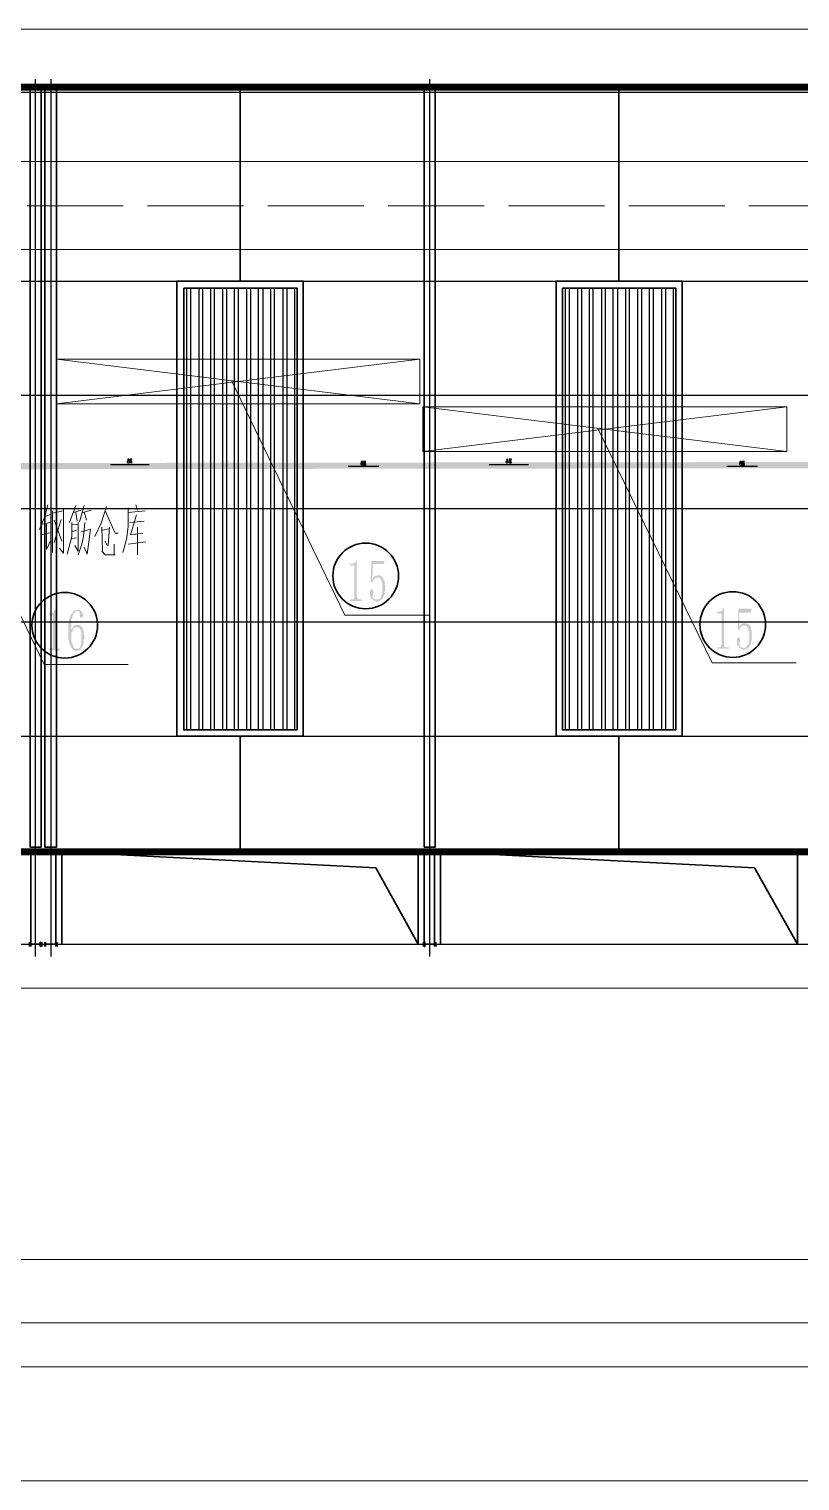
# Model space of a CAD drawing. Header units: millimetres. Extents: x 2315 to 4619, y 1334 to 1897.
# Drawn here: x 3724.4 to 3785.5, y 1618.5 to 1733.6 of the extents above; entities that cross this region are included whole.
import ezdxf

# ---------------------------------------------------------------- set-up
doc = ezdxf.new("R2010")
doc.units = ezdxf.units.MM
doc.linetypes.add('PDF_IMPORT', pattern=[1, 0.8, -0.2])
for name, color, linetype, true_color in [('PDF_0', 9, 'Continuous', 0x808080), ('PDF_DIM_SYMB', 9, 'Continuous', 0x808080), ('PDF_DOTE', 9, 'Continuous', 0x808080), ('PDF_PUB_TEXT', 9, 'Continuous', 0x808080), ('PDF_站场道路', 7, 'Continuous', 0x957000), ('PDF_转运站初步方案', 7, 'Continuous', 0x00b85c), ('PDF_道路', 9, 'Continuous', 0x808080)]:
    doc.layers.add(name, color=color, linetype=linetype, true_color=true_color)
for name, color, linetype in [('PDF_steel-z', 2, 'Continuous'), ('PDF_粗实线层', 7, 'Continuous'), ('PDF_细实线层', 7, 'Continuous')]:
    doc.layers.add(name, color=color, linetype=linetype)

msp = doc.modelspace()

# ---------------------------------------------------------------- hatches: boundary and pattern name
at = {"layer": 'PDF_细实线层', "transparency": 33554559}
for points in [[(3750.35, 1691.48), (3750.35, 1688.67), (3750.35, 1688.61), (3750.35, 1688.55), (3750.42, 1688.49), (3750.42, 1688.49), (3750.42, 1688.43), (3750.42, 1688.43), (3750.48, 1688.43), (3750.48, 1688.37), (3750.54, 1688.37), (3750.54, 1688.37), (3750.6, 1688.37), (3750.6, 1688.37), (3750.72, 1688.37), (3750.72, 1688.25), (3749.81, 1688.25), (3749.81, 1688.37), (3749.93, 1688.37), (3749.99, 1688.37), (3749.99, 1688.37), (3750.05, 1688.37), (3750.05, 1688.37), (3750.11, 1688.43), (3750.11, 1688.43), (3750.11, 1688.43), (3750.11, 1688.49), (3750.17, 1688.49), (3750.17, 1688.55), (3750.17, 1688.61), (3750.17, 1688.67), (3750.17, 1688.67), (3750.17, 1690.93), (3750.17, 1690.93), (3750.17, 1690.99), (3750.17, 1691.06), (3750.11, 1691.06), (3750.11, 1691.06), (3750.05, 1691.06), (3750.05, 1691.06), (3749.81, 1691.06), (3749.81, 1691.18), (3749.93, 1691.18), (3749.99, 1691.18), (3749.99, 1691.18), (3750.05, 1691.18), (3750.05, 1691.18), (3750.11, 1691.24), (3750.11, 1691.24), (3750.17, 1691.24), (3750.17, 1691.24), (3750.17, 1691.24), (3750.23, 1691.3), (3750.23, 1691.3), (3750.23, 1691.36), (3750.29, 1691.36), (3750.29, 1691.42), (3750.29, 1691.48), (3750.29, 1691.48)], [(3752.07, 1690.32), (3752.07, 1690.32), (3752.13, 1690.26), (3752.13, 1690.26), (3752.19, 1690.26), (3752.19, 1690.26), (3752.25, 1690.26), (3752.25, 1690.26), (3752.31, 1690.2), (3752.31, 1690.2), (3752.37, 1690.14), (3752.37, 1690.14), (3752.37, 1690.08), (3752.43, 1690.08), (3752.43, 1690.02), (3752.43, 1690.02), (3752.49, 1690.02), (3752.49, 1689.96), (3752.49, 1689.96), (3752.49, 1689.89), (3752.49, 1689.83), (3752.55, 1689.83), (3752.55, 1689.77), (3752.55, 1689.71), (3752.55, 1689.65), (3752.55, 1689.65), (3752.55, 1689.59), (3752.55, 1689.53), (3752.62, 1689.47), (3752.62, 1689.47), (3752.62, 1689.41), (3752.62, 1689.34), (3752.62, 1689.28), (3752.62, 1689.22), (3752.62, 1689.22), (3752.62, 1689.16), (3752.62, 1689.1), (3752.55, 1689.04), (3752.55, 1688.98), (3752.55, 1688.98), (3752.55, 1688.92), (3752.55, 1688.86), (3752.55, 1688.8), (3752.55, 1688.8), (3752.55, 1688.73), (3752.49, 1688.67), (3752.49, 1688.67), (3752.49, 1688.61), (3752.49, 1688.55), (3752.43, 1688.55), (3752.43, 1688.49), (3752.43, 1688.49), (3752.43, 1688.49), (3752.43, 1688.43), (3752.37, 1688.43), (3752.37, 1688.37), (3752.37, 1688.37), (3752.31, 1688.37), (3752.31, 1688.31), (3752.25, 1688.31), (3752.25, 1688.31), (3752.19, 1688.25), (3752.19, 1688.25), (3752.13, 1688.25), (3752.13, 1688.25), (3752.07, 1688.25), (3752.07, 1688.25), (3752, 1688.18), (3752, 1688.18), (3751.94, 1688.18), (3751.94, 1688.18), (3751.88, 1688.18), (3751.88, 1688.25), (3751.82, 1688.25), (3751.82, 1688.25), (3751.76, 1688.25), (3751.76, 1688.25), (3751.7, 1688.31), (3751.7, 1688.31), (3751.64, 1688.31), (3751.64, 1688.37), (3751.64, 1688.37), (3751.58, 1688.37), (3751.58, 1688.43), (3751.52, 1688.43), (3751.52, 1688.49), (3751.52, 1688.49), (3751.45, 1688.55), (3751.45, 1688.61), (3751.45, 1688.61), (3751.39, 1688.67), (3751.39, 1688.67), (3751.39, 1688.73), (3751.39, 1688.8), (3751.39, 1688.86), (3751.39, 1688.86), (3751.39, 1688.86), (3751.39, 1688.92), (3751.39, 1688.98), (3751.39, 1689.04), (3751.45, 1689.04), (3751.45, 1689.1), (3751.45, 1689.1), (3751.45, 1689.16), (3751.52, 1689.16), (3751.58, 1689.16), (3751.58, 1689.16), (3751.58, 1689.16), (3751.64, 1689.16), (3751.64, 1689.1), (3751.64, 1689.1), (3751.64, 1689.04), (3751.7, 1688.98), (3751.7, 1688.98), (3751.7, 1688.92), (3751.64, 1688.86), (3751.64, 1688.8), (3751.64, 1688.8), (3751.64, 1688.73), (3751.64, 1688.67), (3751.58, 1688.67), (3751.58, 1688.61), (3751.58, 1688.61), (3751.64, 1688.55), (3751.64, 1688.55), (3751.64, 1688.49), (3751.64, 1688.49), (3751.7, 1688.43), (3751.7, 1688.43), (3751.76, 1688.37), (3751.76, 1688.37), (3751.82, 1688.37), (3751.82, 1688.37), (3751.88, 1688.37), (3751.88, 1688.37), (3751.94, 1688.37), (3751.94, 1688.37), (3751.94, 1688.37), (3752, 1688.37), (3752.07, 1688.37), (3752.07, 1688.37), (3752.13, 1688.37), (3752.13, 1688.37), (3752.13, 1688.43), (3752.19, 1688.43), (3752.19, 1688.43), (3752.25, 1688.49), (3752.25, 1688.49), (3752.25, 1688.55), (3752.31, 1688.61), (3752.31, 1688.61), (3752.31, 1688.67), (3752.31, 1688.67), (3752.31, 1688.73), (3752.31, 1688.73), (3752.37, 1688.8), (3752.37, 1688.86), (3752.37, 1688.92), (3752.37, 1688.92), (3752.37, 1688.98), (3752.37, 1689.04), (3752.37, 1689.1), (3752.37, 1689.16), (3752.37, 1689.22), (3752.37, 1689.28), (3752.37, 1689.28), (3752.37, 1689.34), (3752.37, 1689.41), (3752.37, 1689.41), (3752.37, 1689.47), (3752.37, 1689.53), (3752.37, 1689.59), (3752.37, 1689.65), (3752.37, 1689.65), (3752.37, 1689.71), (3752.31, 1689.77), (3752.31, 1689.77), (3752.31, 1689.83), (3752.31, 1689.89), (3752.31, 1689.89), (3752.25, 1689.89), (3752.25, 1689.96), (3752.25, 1690.02), (3752.19, 1690.02), (3752.19, 1690.02), (3752.19, 1690.08), (3752.13, 1690.08), (3752.13, 1690.08), (3752.07, 1690.08), (3752.07, 1690.08), (3752, 1690.14), (3752, 1690.14), (3752, 1690.08), (3751.94, 1690.08), (3751.88, 1690.08), (3751.88, 1690.08), (3751.82, 1690.08), (3751.82, 1690.08), (3751.82, 1690.02), (3751.76, 1690.02), (3751.76, 1690.02), (3751.76, 1690.02), (3751.7, 1689.96), (3751.7, 1689.96), (3751.7, 1689.89), (3751.64, 1689.83), (3751.64, 1689.83), (3751.64, 1689.77), (3751.58, 1689.71), (3751.58, 1689.71), (3751.45, 1689.71), (3751.52, 1691.42), (3752.55, 1691.42), (3752.49, 1691.18), (3751.64, 1691.18), (3751.58, 1689.89), (3751.58, 1689.96), (3751.64, 1690.02), (3751.64, 1690.08), (3751.7, 1690.08), (3751.7, 1690.14), (3751.7, 1690.14), (3751.76, 1690.2), (3751.76, 1690.2), (3751.76, 1690.2), (3751.82, 1690.26), (3751.82, 1690.26), (3751.88, 1690.26), (3751.88, 1690.26), (3751.94, 1690.26), (3751.94, 1690.26), (3752, 1690.26), (3752, 1690.32), (3752.07, 1690.32), (3752.07, 1690.32)], [(3726.53, 1687.57), (3726.53, 1684.76), (3726.53, 1684.7), (3726.53, 1684.64), (3726.53, 1684.58), (3726.53, 1684.58), (3726.53, 1684.52), (3726.59, 1684.52), (3726.59, 1684.52), (3726.59, 1684.46), (3726.65, 1684.46), (3726.65, 1684.46), (3726.72, 1684.46), (3726.72, 1684.46), (3726.84, 1684.46), (3726.84, 1684.34), (3725.98, 1684.34), (3725.98, 1684.46), (3726.04, 1684.46), (3726.1, 1684.46), (3726.17, 1684.46), (3726.17, 1684.46), (3726.23, 1684.46), (3726.23, 1684.52), (3726.23, 1684.52), (3726.29, 1684.52), (3726.29, 1684.58), (3726.29, 1684.58), (3726.29, 1684.64), (3726.29, 1684.7), (3726.29, 1684.76), (3726.29, 1684.76), (3726.29, 1687.02), (3726.29, 1687.02), (3726.29, 1687.08), (3726.29, 1687.15), (3726.29, 1687.15), (3726.23, 1687.15), (3726.23, 1687.15), (3726.17, 1687.15), (3725.98, 1687.15), (3725.98, 1687.27), (3726.04, 1687.27), (3726.1, 1687.27), (3726.17, 1687.27), (3726.17, 1687.27), (3726.23, 1687.27), (3726.23, 1687.33), (3726.29, 1687.33), (3726.29, 1687.33), (3726.35, 1687.33), (3726.35, 1687.33), (3726.35, 1687.39), (3726.35, 1687.39), (3726.41, 1687.45), (3726.41, 1687.45), (3726.41, 1687.51), (3726.47, 1687.57), (3726.47, 1687.57)], [(3779.43, 1687.7), (3779.43, 1684.82), (3779.43, 1684.82), (3779.43, 1684.76), (3779.43, 1684.7), (3779.43, 1684.7), (3779.49, 1684.64), (3779.49, 1684.64), (3779.49, 1684.58), (3779.55, 1684.58), (3779.55, 1684.58), (3779.61, 1684.58), (3779.61, 1684.58), (3779.68, 1684.58), (3779.8, 1684.58), (3779.8, 1684.46), (3778.88, 1684.46), (3778.88, 1684.58), (3779, 1684.58), (3779, 1684.58), (3779.06, 1684.58), (3779.06, 1684.58), (3779.13, 1684.58), (3779.13, 1684.58), (3779.19, 1684.64), (3779.19, 1684.64), (3779.19, 1684.64), (3779.19, 1684.7), (3779.19, 1684.76), (3779.25, 1684.76), (3779.25, 1684.82), (3779.25, 1684.82), (3779.25, 1687.08), (3779.25, 1687.15), (3779.19, 1687.21), (3779.19, 1687.27), (3779.19, 1687.27), (3779.13, 1687.27), (3779.13, 1687.27), (3779.13, 1687.27), (3778.88, 1687.27), (3778.88, 1687.39), (3779, 1687.39), (3779, 1687.39), (3779.06, 1687.39), (3779.06, 1687.39), (3779.13, 1687.39), (3779.13, 1687.39), (3779.19, 1687.45), (3779.19, 1687.45), (3779.25, 1687.45), (3779.25, 1687.45), (3779.25, 1687.51), (3779.31, 1687.51), (3779.31, 1687.57), (3779.31, 1687.57), (3779.37, 1687.63), (3779.37, 1687.63), (3779.37, 1687.7)], [(3781.08, 1686.47), (3781.14, 1686.47), (3781.2, 1686.47), (3781.2, 1686.47), (3781.26, 1686.47), (3781.26, 1686.47), (3781.26, 1686.47), (3781.32, 1686.41), (3781.32, 1686.41), (3781.39, 1686.41), (3781.39, 1686.35), (3781.45, 1686.35), (3781.45, 1686.29), (3781.45, 1686.29), (3781.51, 1686.23), (3781.51, 1686.23), (3781.51, 1686.17), (3781.51, 1686.17), (3781.57, 1686.11), (3781.57, 1686.11), (3781.57, 1686.05), (3781.57, 1685.99), (3781.57, 1685.99), (3781.63, 1685.92), (3781.63, 1685.86), (3781.63, 1685.86), (3781.63, 1685.8), (3781.63, 1685.74), (3781.63, 1685.68), (3781.63, 1685.62), (3781.63, 1685.56), (3781.63, 1685.56), (3781.63, 1685.5), (3781.63, 1685.44), (3781.63, 1685.37), (3781.63, 1685.37), (3781.63, 1685.31), (3781.63, 1685.25), (3781.63, 1685.19), (3781.63, 1685.13), (3781.63, 1685.13), (3781.63, 1685.07), (3781.57, 1685.01), (3781.57, 1684.95), (3781.57, 1684.95), (3781.57, 1684.89), (3781.57, 1684.82), (3781.57, 1684.82), (3781.51, 1684.76), (3781.51, 1684.76), (3781.51, 1684.7), (3781.51, 1684.7), (3781.45, 1684.7), (3781.45, 1684.64), (3781.45, 1684.64), (3781.39, 1684.58), (3781.39, 1684.58), (3781.39, 1684.52), (3781.32, 1684.52), (3781.32, 1684.52), (3781.26, 1684.46), (3781.26, 1684.46), (3781.2, 1684.46), (3781.2, 1684.46), (3781.14, 1684.46), (3781.14, 1684.4), (3781.08, 1684.4), (3781.08, 1684.4), (3781.02, 1684.4), (3781.02, 1684.4), (3780.96, 1684.4), (3780.96, 1684.4), (3780.9, 1684.4), (3780.9, 1684.4), (3780.84, 1684.46), (3780.84, 1684.46), (3780.77, 1684.46), (3780.77, 1684.46), (3780.71, 1684.52), (3780.71, 1684.52), (3780.65, 1684.52), (3780.65, 1684.58), (3780.65, 1684.58), (3780.59, 1684.64), (3780.59, 1684.64), (3780.53, 1684.7), (3780.53, 1684.7), (3780.53, 1684.76), (3780.47, 1684.76), (3780.47, 1684.82), (3780.47, 1684.89), (3780.47, 1684.89), (3780.47, 1684.95), (3780.47, 1685.01), (3780.47, 1685.01), (3780.41, 1685.07), (3780.41, 1685.07), (3780.47, 1685.13), (3780.47, 1685.19), (3780.47, 1685.19), (3780.47, 1685.25), (3780.47, 1685.25), (3780.53, 1685.31), (3780.53, 1685.31), (3780.59, 1685.37), (3780.59, 1685.37), (3780.59, 1685.37), (3780.65, 1685.37), (3780.65, 1685.31), (3780.71, 1685.31), (3780.71, 1685.25), (3780.71, 1685.25), (3780.71, 1685.19), (3780.71, 1685.13), (3780.71, 1685.07), (3780.71, 1685.07), (3780.71, 1685.01), (3780.71, 1685.01), (3780.65, 1684.95), (3780.65, 1684.89), (3780.65, 1684.82), (3780.65, 1684.82), (3780.65, 1684.76), (3780.65, 1684.76), (3780.65, 1684.7), (3780.71, 1684.7), (3780.71, 1684.64), (3780.71, 1684.64), (3780.77, 1684.64), (3780.77, 1684.58), (3780.84, 1684.58), (3780.84, 1684.58), (3780.9, 1684.58), (3780.9, 1684.52), (3780.96, 1684.52), (3780.96, 1684.52), (3781.02, 1684.52), (3781.02, 1684.52), (3781.08, 1684.52), (3781.08, 1684.52), (3781.14, 1684.58), (3781.14, 1684.58), (3781.2, 1684.58), (3781.2, 1684.58), (3781.2, 1684.64), (3781.26, 1684.64), (3781.26, 1684.7), (3781.26, 1684.7), (3781.32, 1684.76), (3781.32, 1684.76), (3781.32, 1684.82), (3781.39, 1684.82), (3781.39, 1684.89), (3781.39, 1684.95), (3781.39, 1684.95), (3781.39, 1685.01), (3781.39, 1685.07), (3781.39, 1685.07), (3781.39, 1685.13), (3781.45, 1685.19), (3781.45, 1685.25), (3781.45, 1685.31), (3781.45, 1685.37), (3781.45, 1685.37), (3781.45, 1685.44), (3781.45, 1685.5), (3781.45, 1685.5), (3781.45, 1685.56), (3781.45, 1685.62), (3781.45, 1685.68), (3781.45, 1685.74), (3781.39, 1685.8), (3781.39, 1685.8), (3781.39, 1685.86), (3781.39, 1685.92), (3781.39, 1685.92), (3781.39, 1685.99), (3781.39, 1686.05), (3781.32, 1686.05), (3781.32, 1686.11), (3781.32, 1686.11), (3781.32, 1686.17), (3781.26, 1686.17), (3781.26, 1686.23), (3781.26, 1686.23), (3781.2, 1686.29), (3781.2, 1686.29), (3781.14, 1686.29), (3781.14, 1686.29), (3781.08, 1686.29), (3781.08, 1686.29), (3781.08, 1686.29), (3781.02, 1686.29), (3781.02, 1686.29), (3780.96, 1686.29), (3780.9, 1686.29), (3780.9, 1686.29), (3780.9, 1686.29), (3780.84, 1686.23), (3780.84, 1686.23), (3780.77, 1686.23), (3780.77, 1686.17), (3780.77, 1686.17), (3780.71, 1686.11), (3780.71, 1686.11), (3780.71, 1686.05), (3780.65, 1686.05), (3780.65, 1685.99), (3780.65, 1685.92), (3780.65, 1685.92), (3780.53, 1685.92), (3780.59, 1687.63), (3781.63, 1687.63), (3781.57, 1687.33), (3780.65, 1687.33), (3780.65, 1686.11), (3780.65, 1686.17), (3780.65, 1686.23), (3780.71, 1686.23), (3780.71, 1686.29), (3780.71, 1686.29), (3780.77, 1686.35), (3780.77, 1686.35), (3780.84, 1686.41), (3780.84, 1686.41), (3780.84, 1686.41), (3780.9, 1686.41), (3780.9, 1686.47), (3780.96, 1686.47), (3780.96, 1686.47), (3781.02, 1686.47), (3781.02, 1686.47), (3781.08, 1686.47), (3781.08, 1686.47), (3781.08, 1686.47)]]:
    msp.add_hatch(color=256, dxfattribs=at).paths.add_polyline_path(points)
h = msp.add_hatch(color=256, dxfattribs=at)
h.paths.add_polyline_path([(3727.75, 1685.62), (3727.75, 1685.56), (3727.75, 1685.5), (3727.75, 1685.44), (3727.75, 1685.37), (3727.75, 1685.31), (3727.75, 1685.25), (3727.75, 1685.25), (3727.75, 1685.19), (3727.75, 1685.13), (3727.75, 1685.07), (3727.75, 1685.07), (3727.75, 1685.01), (3727.82, 1684.95), (3727.82, 1684.95), (3727.82, 1684.89), (3727.82, 1684.82), (3727.82, 1684.82), (3727.88, 1684.76), (3727.88, 1684.76), (3727.88, 1684.7), (3727.88, 1684.64), (3727.94, 1684.64), (3727.94, 1684.58), (3727.94, 1684.52), (3728, 1684.52), (3728, 1684.52), (3728.06, 1684.46), (3728.06, 1684.46), (3728.12, 1684.46), (3728.12, 1684.46), (3728.12, 1684.46), (3728.18, 1684.46), (3728.18, 1684.46), (3728.24, 1684.46), (3728.24, 1684.46), (3728.3, 1684.46), (3728.3, 1684.46), (3728.36, 1684.52), (3728.36, 1684.52), (3728.43, 1684.52), (3728.43, 1684.58), (3728.43, 1684.58), (3728.49, 1684.64), (3728.49, 1684.64), (3728.49, 1684.7), (3728.49, 1684.7), (3728.49, 1684.76), (3728.49, 1684.76), (3728.49, 1684.82), (3728.55, 1684.89), (3728.55, 1684.89), (3728.55, 1684.95), (3728.55, 1685.01), (3728.55, 1685.07), (3728.55, 1685.13), (3728.55, 1685.19), (3728.55, 1685.25), (3728.55, 1685.31), (3728.55, 1685.37), (3728.55, 1685.37), (3728.55, 1685.44), (3728.55, 1685.5), (3728.55, 1685.56), (3728.55, 1685.62), (3728.55, 1685.68), (3728.55, 1685.68), (3728.55, 1685.74), (3728.55, 1685.8), (3728.49, 1685.86), (3728.49, 1685.86), (3728.49, 1685.92), (3728.49, 1685.92), (3728.49, 1685.99), (3728.43, 1685.99), (3728.43, 1686.05), (3728.36, 1686.11), (3728.36, 1686.11), (3728.36, 1686.11), (3728.3, 1686.17), (3728.3, 1686.17), (3728.24, 1686.17), (3728.24, 1686.17), (3728.18, 1686.17), (3728.18, 1686.17), (3728.12, 1686.17), (3728.12, 1686.17), (3728.06, 1686.17), (3728.06, 1686.17), (3728, 1686.11), (3728, 1686.11), (3727.94, 1686.11), (3727.94, 1686.05), (3727.94, 1686.05), (3727.94, 1686.05), (3727.88, 1685.99), (3727.88, 1685.99), (3727.88, 1685.92), (3727.82, 1685.86), (3727.82, 1685.86), (3727.82, 1685.8), (3727.75, 1685.74), (3727.75, 1685.74), (3727.75, 1685.68), (3727.75, 1685.62), (3727.75, 1685.62)], flags=0)
h.paths.add_polyline_path([(3728.18, 1686.35), (3728.24, 1686.35), (3728.3, 1686.35), (3728.3, 1686.35), (3728.36, 1686.35), (3728.36, 1686.35), (3728.43, 1686.35), (3728.43, 1686.29), (3728.49, 1686.29), (3728.49, 1686.29), (3728.49, 1686.23), (3728.55, 1686.23), (3728.55, 1686.23), (3728.61, 1686.17), (3728.61, 1686.17), (3728.61, 1686.11), (3728.61, 1686.11), (3728.67, 1686.05), (3728.67, 1686.05), (3728.67, 1685.99), (3728.67, 1685.92), (3728.73, 1685.92), (3728.73, 1685.86), (3728.73, 1685.8), (3728.73, 1685.8), (3728.73, 1685.74), (3728.73, 1685.68), (3728.73, 1685.62), (3728.73, 1685.62), (3728.79, 1685.56), (3728.79, 1685.5), (3728.79, 1685.44), (3728.79, 1685.37), (3728.79, 1685.31), (3728.79, 1685.25), (3728.79, 1685.25), (3728.73, 1685.19), (3728.73, 1685.13), (3728.73, 1685.07), (3728.73, 1685.01), (3728.73, 1685.01), (3728.73, 1684.95), (3728.73, 1684.89), (3728.73, 1684.82), (3728.67, 1684.82), (3728.67, 1684.76), (3728.67, 1684.76), (3728.67, 1684.7), (3728.67, 1684.64), (3728.61, 1684.64), (3728.61, 1684.58), (3728.61, 1684.58), (3728.55, 1684.52), (3728.55, 1684.52), (3728.55, 1684.46), (3728.49, 1684.46), (3728.49, 1684.4), (3728.43, 1684.4), (3728.43, 1684.4), (3728.36, 1684.34), (3728.36, 1684.34), (3728.3, 1684.34), (3728.3, 1684.34), (3728.24, 1684.34), (3728.24, 1684.27), (3728.18, 1684.27), (3728.18, 1684.27), (3728.18, 1684.27), (3728.12, 1684.27), (3728.12, 1684.27), (3728.06, 1684.34), (3728.06, 1684.34), (3728, 1684.34), (3728, 1684.34), (3727.94, 1684.34), (3727.94, 1684.34), (3727.88, 1684.4), (3727.88, 1684.4), (3727.88, 1684.4), (3727.82, 1684.46), (3727.82, 1684.46), (3727.75, 1684.52), (3727.75, 1684.52), (3727.75, 1684.58), (3727.69, 1684.58), (3727.69, 1684.64), (3727.69, 1684.64), (3727.69, 1684.7), (3727.63, 1684.7), (3727.63, 1684.76), (3727.63, 1684.76), (3727.63, 1684.82), (3727.57, 1684.89), (3727.57, 1684.89), (3727.57, 1684.95), (3727.57, 1684.95), (3727.57, 1685.01), (3727.57, 1685.07), (3727.57, 1685.07), (3727.51, 1685.13), (3727.51, 1685.19), (3727.51, 1685.25), (3727.51, 1685.25), (3727.51, 1685.31), (3727.51, 1685.37), (3727.51, 1685.44), (3727.51, 1685.5), (3727.51, 1685.56), (3727.51, 1685.62), (3727.51, 1685.68), (3727.51, 1685.68), (3727.51, 1685.74), (3727.51, 1685.8), (3727.51, 1685.86), (3727.51, 1685.92), (3727.51, 1685.99), (3727.51, 1685.99), (3727.51, 1686.05), (3727.51, 1686.11), (3727.51, 1686.17), (3727.51, 1686.23), (3727.51, 1686.29), (3727.51, 1686.35), (3727.51, 1686.35), (3727.51, 1686.41), (3727.51, 1686.47), (3727.51, 1686.53), (3727.57, 1686.53), (3727.57, 1686.6), (3727.57, 1686.66), (3727.57, 1686.72), (3727.57, 1686.72), (3727.57, 1686.78), (3727.57, 1686.84), (3727.63, 1686.84), (3727.63, 1686.9), (3727.63, 1686.9), (3727.63, 1686.96), (3727.63, 1687.02), (3727.69, 1687.02), (3727.69, 1687.08), (3727.69, 1687.08), (3727.69, 1687.08), (3727.69, 1687.15), (3727.75, 1687.21), (3727.75, 1687.21), (3727.75, 1687.27), (3727.82, 1687.27), (3727.82, 1687.33), (3727.88, 1687.33), (3727.88, 1687.39), (3727.88, 1687.39), (3727.94, 1687.45), (3727.94, 1687.45), (3728, 1687.45), (3728, 1687.51), (3728.06, 1687.51), (3728.06, 1687.51), (3728.06, 1687.51), (3728.12, 1687.51), (3728.12, 1687.57), (3728.18, 1687.57), (3728.18, 1687.57), (3728.24, 1687.57), (3728.24, 1687.57), (3728.3, 1687.57), (3728.36, 1687.57), (3728.36, 1687.57), (3728.43, 1687.51), (3728.43, 1687.51), (3728.49, 1687.51), (3728.49, 1687.51), (3728.49, 1687.45), (3728.55, 1687.45), (3728.55, 1687.39), (3728.61, 1687.39), (3728.61, 1687.33), (3728.61, 1687.27), (3728.67, 1687.27), (3728.67, 1687.21), (3728.67, 1687.15), (3728.67, 1687.15), (3728.67, 1687.08), (3728.67, 1687.02), (3728.67, 1687.02), (3728.61, 1686.96), (3728.61, 1686.96), (3728.61, 1686.96), (3728.55, 1686.9), (3728.55, 1686.9), (3728.49, 1686.9), (3728.49, 1686.96), (3728.43, 1686.96), (3728.43, 1686.96), (3728.43, 1687.02), (3728.43, 1687.02), (3728.43, 1687.08), (3728.43, 1687.08), (3728.43, 1687.15), (3728.43, 1687.21), (3728.43, 1687.21), (3728.43, 1687.27), (3728.43, 1687.33), (3728.36, 1687.33), (3728.36, 1687.39), (3728.36, 1687.39), (3728.36, 1687.39), (3728.3, 1687.39), (3728.3, 1687.45), (3728.24, 1687.45), (3728.24, 1687.45), (3728.18, 1687.45), (3728.18, 1687.45), (3728.12, 1687.39), (3728.12, 1687.39), (3728.06, 1687.39), (3728.06, 1687.39), (3728.06, 1687.33), (3728, 1687.33), (3728, 1687.33), (3727.94, 1687.27), (3727.94, 1687.27), (3727.94, 1687.21), (3727.88, 1687.15), (3727.88, 1687.15), (3727.88, 1687.15), (3727.88, 1687.08), (3727.82, 1687.08), (3727.82, 1687.02), (3727.82, 1687.02), (3727.82, 1686.96), (3727.82, 1686.96), (3727.82, 1686.9), (3727.82, 1686.9), (3727.82, 1686.84), (3727.75, 1686.78), (3727.75, 1686.78), (3727.75, 1686.72), (3727.75, 1686.66), (3727.75, 1686.66), (3727.75, 1686.6), (3727.75, 1686.53), (3727.75, 1686.47), (3727.75, 1686.41), (3727.75, 1686.35), (3727.75, 1686.29), (3727.75, 1686.23), (3727.75, 1686.17), (3727.75, 1686.11), (3727.75, 1686.05), (3727.75, 1685.99), (3727.75, 1685.92), (3727.75, 1685.86), (3727.75, 1685.92), (3727.75, 1685.99), (3727.75, 1685.99), (3727.82, 1686.05), (3727.82, 1686.11), (3727.82, 1686.11), (3727.88, 1686.17), (3727.88, 1686.17), (3727.88, 1686.23), (3727.94, 1686.23), (3727.94, 1686.23), (3727.94, 1686.29), (3728, 1686.29), (3728, 1686.29), (3728.06, 1686.35), (3728.06, 1686.35), (3728.12, 1686.35), (3728.12, 1686.35), (3728.18, 1686.35), (3728.18, 1686.35), (3728.18, 1686.35)], flags=0)
at = {"layer": 'PDF_转运站初步方案', "true_color": 0x00a5dd, "transparency": 33554559}
msp.add_hatch(color=142, dxfattribs=at).paths.add_polyline_path([(3569.65, 1698.98), (3569.65, 1698.49), (3911.16, 1698.92), (3911.16, 1699.41)])

# ---------------------------------------------------------------- linework, layer by layer
at = {"layer": 'PDF_0', "lineweight": 35}
for points in [[(3936.81, 1668.38), (3544.24, 1668.38), (3544.24, 1728.97), (3936.81, 1728.97)], [(3936.63, 1668.56), (3544.43, 1668.56), (3544.43, 1728.73), (3936.63, 1728.73)], [(3724.49, 1668.74), (3725.35, 1668.74), (3725.35, 1728.73), (3724.49, 1728.73)], [(3725.65, 1668.74), (3726.57, 1668.74), (3726.57, 1728.73), (3725.65, 1728.73)], [(3755.7, 1668.74), (3756.56, 1668.74), (3756.56, 1728.73), (3755.7, 1728.73)], [(3736.1, 1713.58), (3746.11, 1713.58), (3746.11, 1677.54), (3736.1, 1677.54)], [(3736.1, 1713.58), (3746.11, 1713.58), (3746.11, 1677.54), (3736.1, 1677.54)], [(3736.65, 1713.03), (3745.63, 1713.03), (3745.63, 1678.03), (3736.65, 1678.03)], [(3766.15, 1713.58), (3776.11, 1713.58), (3776.11, 1677.54), (3766.15, 1677.54)], [(3766.15, 1713.58), (3776.11, 1713.58), (3776.11, 1677.54), (3766.15, 1677.54)], [(3766.64, 1713.03), (3775.62, 1713.03), (3775.62, 1678.03), (3766.64, 1678.03)]]:
    msp.add_lwpolyline(points, close=True, dxfattribs=at)
for points in [[(3741.11, 1713.58), (3741.11, 1728.73)], [(3771.1, 1713.58), (3771.1, 1728.73)], [(3741.11, 1677.54), (3741.11, 1668.56)], [(3771.1, 1677.54), (3771.1, 1668.56)], [(3724.55, 1661.05), (3724.55, 1668.38)], [(3726.51, 1661.05), (3726.51, 1668.38)], [(3727, 1661.05), (3727, 1668.38), (3751.86, 1667.1), (3755.22, 1661.05), (3755.22, 1668.38)], [(3755.7, 1661.05), (3755.7, 1668.38)], [(3756.5, 1661.05), (3756.5, 1668.38)], [(3756.99, 1661.05), (3756.99, 1668.38), (3781.85, 1667.1), (3785.27, 1661.05), (3785.27, 1668.38)]]:
    msp.add_lwpolyline(points, dxfattribs=at)
at = {"layer": 'PDF_DIM_SYMB', "lineweight": 25}
for points in [[(3733.9, 1699.04), (3730.84, 1699.04)], [(3749.66, 1698.92), (3752.1, 1698.92)], [(3763.95, 1699.04), (3760.84, 1699.04)], [(3779.65, 1698.92), (3782.09, 1698.92)]]:
    msp.add_lwpolyline(points, dxfattribs=at)
at = {"layer": 'PDF_DIM_SYMB', "transparency": 33554559}
for points in [[(3730.84, 1699.04), (3731.15, 1699.1), (3731.15, 1699.04)], [(3752.1, 1698.92), (3751.8, 1698.86), (3751.8, 1698.92)], [(3760.84, 1699.04), (3761.14, 1699.1), (3761.14, 1699.04)], [(3782.09, 1698.92), (3781.79, 1698.86), (3781.79, 1698.92)]]:
    msp.add_solid(points, dxfattribs=at)
at = {"layer": 'PDF_DOTE', "lineweight": 25}
for points in [[(3724.92, 1660.07), (3724.92, 1729.58)], [(3726.14, 1660.07), (3726.14, 1729.58)], [(3756.13, 1660.07), (3756.13, 1729.58)], [(3543.94, 1728.54), (3937.12, 1728.54)], [(3543.94, 1713.58), (3937.12, 1713.58)], [(3543.94, 1704.54), (3937.12, 1704.54)], [(3543.94, 1695.56), (3937.12, 1695.56)], [(3543.94, 1686.58), (3937.12, 1686.58)], [(3543.94, 1677.54), (3937.12, 1677.54)], [(3543.94, 1668.56), (3937.12, 1668.56)], [(3543.94, 1661.05), (3937.12, 1661.05)]]:
    msp.add_lwpolyline(points, dxfattribs=at)
at = {"layer": 'PDF_PUB_TEXT', "lineweight": 25}
for points in [[(3732.25, 1699.47), (3732.19, 1699.41), (3732.25, 1699.35), (3732.31, 1699.35), (3732.31, 1699.29), (3732.37, 1699.29), (3732.37, 1699.22), (3732.31, 1699.22), (3732.31, 1699.16), (3732.25, 1699.16), (3732.19, 1699.22), (3732.19, 1699.29), (3732.25, 1699.35), (3732.31, 1699.35), (3732.31, 1699.41), (3732.31, 1699.47)], [(3732.55, 1699.29), (3732.49, 1699.29), (3732.49, 1699.22), (3732.55, 1699.16), (3732.55, 1699.22)], [(3750.76, 1699.29), (3750.7, 1699.29), (3750.7, 1699.22), (3750.76, 1699.16), (3750.82, 1699.16), (3750.82, 1699.1), (3750.82, 1699.04), (3750.76, 1698.98), (3750.7, 1699.04), (3750.7, 1699.1), (3750.7, 1699.16), (3750.76, 1699.16), (3750.82, 1699.16), (3750.82, 1699.22), (3750.82, 1699.29)], [(3751.06, 1699.1), (3751, 1699.1), (3751, 1699.04), (3751, 1698.98), (3751.06, 1698.98), (3751.06, 1699.04)], [(3762.24, 1699.47), (3762.24, 1699.41), (3762.24, 1699.35), (3762.3, 1699.35), (3762.3, 1699.29), (3762.36, 1699.29), (3762.36, 1699.22), (3762.3, 1699.22), (3762.3, 1699.16), (3762.24, 1699.16), (3762.24, 1699.22), (3762.18, 1699.22), (3762.18, 1699.29), (3762.24, 1699.29), (3762.24, 1699.35), (3762.3, 1699.35), (3762.3, 1699.41), (3762.3, 1699.47)], [(3762.55, 1699.29), (3762.48, 1699.22), (3762.55, 1699.16), (3762.61, 1699.22)], [(3780.75, 1699.29), (3780.69, 1699.29), (3780.69, 1699.22), (3780.75, 1699.16), (3780.81, 1699.16), (3780.81, 1699.1), (3780.81, 1699.04), (3780.81, 1698.98), (3780.75, 1698.98), (3780.69, 1699.04), (3780.69, 1699.1), (3780.69, 1699.16), (3780.75, 1699.16), (3780.81, 1699.16), (3780.81, 1699.22), (3780.81, 1699.29)], [(3781.05, 1699.1), (3780.99, 1699.1), (3780.99, 1699.04), (3780.99, 1698.98), (3781.05, 1698.98), (3781.05, 1699.04)]]:
    msp.add_lwpolyline(points, close=True, dxfattribs=at)
for points in [[(3732.37, 1699.16), (3732.55, 1699.47), (3732.49, 1699.47), (3732.43, 1699.47), (3732.37, 1699.41), (3732.43, 1699.35), (3732.43, 1699.41), (3732.49, 1699.41), (3732.49, 1699.47), (3732.43, 1699.47)], [(3750.88, 1698.98), (3751.06, 1699.29), (3751, 1699.29), (3750.94, 1699.29), (3750.88, 1699.29), (3750.88, 1699.22), (3750.94, 1699.22), (3750.94, 1699.29)], [(3762.42, 1699.16), (3762.61, 1699.47), (3762.55, 1699.47), (3762.48, 1699.47), (3762.42, 1699.47), (3762.42, 1699.41), (3762.42, 1699.35), (3762.48, 1699.41), (3762.48, 1699.47), (3762.42, 1699.47)], [(3780.87, 1698.98), (3781.05, 1699.29), (3780.99, 1699.29), (3780.93, 1699.29), (3780.87, 1699.29), (3780.87, 1699.22), (3780.93, 1699.22), (3780.99, 1699.22), (3780.99, 1699.29), (3780.93, 1699.29)]]:
    msp.add_lwpolyline(points, dxfattribs=at)
at = {"layer": 'PDF_steel-z', "lineweight": 25}
for points in [[(3724.43, 1661.23), (3724.43, 1660.87), (3724.43, 1661.23)], [(3724.43, 1661.05), (3725.41, 1661.05), (3724.43, 1661.05)], [(3724.43, 1660.87), (3724.43, 1660.87)], [(3724.92, 1661.05), (3724.92, 1661.05)], [(3725.41, 1660.87), (3725.41, 1661.23), (3725.41, 1660.87)], [(3725.41, 1661.23), (3725.41, 1661.23)], [(3725.65, 1660.87), (3725.65, 1661.23), (3725.65, 1660.87)], [(3725.65, 1661.23), (3725.65, 1661.23)], [(3726.63, 1661.05), (3725.65, 1661.05), (3726.63, 1661.05)], [(3726.14, 1661.05), (3726.14, 1661.05)], [(3726.63, 1661.23), (3726.63, 1660.87), (3726.63, 1661.23)], [(3726.63, 1660.87), (3726.63, 1660.87)], [(3755.64, 1660.87), (3755.64, 1661.23), (3755.64, 1660.87)], [(3755.64, 1661.23), (3755.64, 1661.23)], [(3756.62, 1661.05), (3755.64, 1661.05), (3756.62, 1661.05)], [(3756.13, 1661.05), (3756.13, 1661.05)], [(3756.62, 1661.23), (3756.62, 1660.87), (3756.62, 1661.23)], [(3756.62, 1660.87), (3756.62, 1660.87)]]:
    msp.add_lwpolyline(points, dxfattribs=at)
at = {"layer": 'PDF_steel-z', "color": 8, "lineweight": 25, "true_color": 0x808080}
for points in [[(3724.55, 1661.23), (3724.55, 1660.87), (3724.55, 1661.23)], [(3725.71, 1661.23), (3725.71, 1660.87), (3725.71, 1661.23)], [(3726.51, 1661.23), (3726.51, 1660.87), (3726.51, 1661.23)], [(3756.5, 1661.23), (3756.5, 1660.87), (3756.5, 1661.23)]]:
    msp.add_lwpolyline(points, dxfattribs=at)
for points in [[(3725.35, 1661.23), (3725.35, 1660.87), (3725.29, 1660.87), (3725.29, 1661.23)], [(3755.7, 1661.23), (3755.7, 1660.87), (3755.77, 1660.87), (3755.77, 1661.23)]]:
    msp.add_lwpolyline(points, close=True, dxfattribs=at)
at = {"layer": 'PDF_站场道路', "lineweight": 9}
for points in [[(3510.59, 1733.55), (3950.13, 1733.55)], [(3498.37, 1723.05), (3950.55, 1723.05)], [(3976.88, 1716.08), (3477.66, 1716.08)], [(3361.98, 1618.54), (4057.87, 1618.54)]]:
    msp.add_lwpolyline(points, dxfattribs=at)
at = {"layer": 'PDF_站场道路', "linetype": 'PDF_IMPORT', "lineweight": 9, "ltscale": 9.528654}
msp.add_lwpolyline([(3466.97, 1719.56), (3986.22, 1719.56)], dxfattribs=at)
at = {"layer": 'PDF_粗实线层', "lineweight": 35}
for centre in [(3751.06, 1690.23), (3727.23, 1686.32), (3780.13, 1686.38)]:
    msp.add_circle(centre, 2.6, dxfattribs=at)
at = {"layer": 'PDF_细实线层', "lineweight": 18}
for points in [[(3740.43, 1705.7), (3749.41, 1687.13), (3756.07, 1687.13)], [(3716.61, 1701.79), (3725.59, 1683.22), (3732.25, 1683.22)], [(3769.45, 1701.91), (3778.49, 1683.34), (3785.15, 1683.34)]]:
    msp.add_lwpolyline(points, dxfattribs=at)
at = {"layer": 'PDF_转运站初步方案', "color": 142, "lineweight": 0, "true_color": 0x00a5dd}
msp.add_lwpolyline([(3544.24, 1728.97, 0.489, 0.489, 0), (3936.81, 1728.97, 0.489, 0.489, 0), (3936.81, 1668.38, 0.55, 0.55, 0), (3544.24, 1668.35, 0.489, 0.489, 0)], format="xyseb", close=True, dxfattribs=at)
at = {"layer": 'PDF_转运站初步方案', "color": 6, "lineweight": 5}
for points in [[(3755.34, 1707.41), (3726.57, 1703.87), (3755.34, 1703.87), (3755.34, 1707.41), (3726.57, 1707.41), (3726.57, 1703.87)], [(3726.57, 1707.41), (3755.34, 1703.87)], [(3784.41, 1703.62), (3755.58, 1700.08), (3784.41, 1700.08), (3784.41, 1703.62), (3755.58, 1703.62), (3755.58, 1700.08)], [(3755.58, 1703.62), (3784.41, 1700.08)]]:
    msp.add_lwpolyline(points, dxfattribs=at)
at = {"layer": 'PDF_转运站初步方案', "color": 142, "lineweight": 5, "true_color": 0x00a5dd}
for points in [[(3725.9, 1695.87), (3725.65, 1694.95), (3725.23, 1693.91)], [(3726.26, 1695.19), (3727.12, 1695.38)], [(3726.26, 1695.38), (3726.26, 1692.08)], [(3727.12, 1695.5), (3727.12, 1692.02), (3726.81, 1692.44)], [(3728.1, 1695.8), (3727.61, 1694.46)], [(3727.91, 1695.25), (3728.52, 1695.44)], [(3728.77, 1695.8), (3728.4, 1694.52)], [(3728.65, 1695.25), (3729.32, 1695.44)], [(3730.54, 1695.74), (3730.11, 1694.4), (3729.62, 1693.36)], [(3730.42, 1695.38), (3731.21, 1693.61), (3731.46, 1693.61)], [(3732.25, 1695.62), (3732.25, 1694.15), (3732.13, 1693.12), (3731.82, 1692.08)], [(3732.25, 1695.25), (3733.59, 1695.38)], [(3732.86, 1695.87), (3732.98, 1695.44)], [(3725.47, 1694.34), (3726.08, 1694.46)], [(3725.65, 1694.95), (3726.14, 1695.13)], [(3725.77, 1694.34), (3725.77, 1692.32), (3726.14, 1693.12)], [(3726.94, 1694.7), (3726.69, 1693.85), (3726.39, 1692.87)], [(3726.39, 1694.64), (3727, 1692.99)], [(3727.79, 1694.46), (3727.79, 1693.36), (3727.42, 1691.96)], [(3727.79, 1694.28), (3728.28, 1694.34)], [(3728.28, 1694.46), (3728.28, 1692.2), (3728.03, 1692.63)], [(3728.1, 1695.25), (3728.22, 1694.58)], [(3728.83, 1694.46), (3728.71, 1693.36), (3728.58, 1692.75), (3728.28, 1691.89)], [(3728.95, 1694.64), (3728.77, 1695.32)], [(3732.37, 1694.46), (3733.53, 1694.58)], [(3732.92, 1695.07), (3732.43, 1693.48), (3733.41, 1693.61)], [(3725.35, 1693.48), (3726.14, 1693.67)], [(3727.73, 1693.18), (3728.16, 1693.24)], [(3727.79, 1693.73), (3728.16, 1693.85)], [(3728.52, 1693.73), (3729.2, 1693.91)], [(3729.26, 1693.97), (3729.13, 1692.93), (3729.01, 1691.96), (3728.77, 1692.51)], [(3730.17, 1694.09), (3730.23, 1692.2)], [(3730.23, 1693.85), (3730.72, 1693.97)], [(3730.78, 1694.09), (3730.66, 1692.63)], [(3732.98, 1694.09), (3732.98, 1691.89)], [(3730.17, 1692.2), (3730.42, 1691.89), (3731.21, 1691.89)], [(3730.6, 1692.63), (3730.42, 1692.99)], [(3731.15, 1691.89), (3731.15, 1692.75)], [(3733.65, 1692.93), (3732.25, 1692.75)], [(3500.87, 1657.57), (4063.86, 1657.57)], [(3500.87, 1627.58), (4063.86, 1627.58)]]:
    msp.add_lwpolyline(points, dxfattribs=at)
at = {"layer": 'PDF_转运站初步方案', "color": 142, "lineweight": 18, "true_color": 0x00a5dd}
for points in [[(3494.09, 1638.08), (3498.06, 1638.08), (3496.05, 1638.08), (3496.05, 1636.07), (4068.87, 1636.07)], [(3498.86, 1633.07), (3502.89, 1633.07), (3500.87, 1633.07), (3500.87, 1631.06), (4068.87, 1631.06)]]:
    msp.add_lwpolyline(points, dxfattribs=at)
at = {"layer": 'PDF_道路', "lineweight": 25}
for points in [[(3736.89, 1678.03), (3736.89, 1713.03)], [(3737.2, 1678.03), (3737.2, 1713.03)], [(3737.87, 1678.03), (3737.87, 1713.03)], [(3738.17, 1678.03), (3738.17, 1713.03)], [(3738.79, 1678.03), (3738.79, 1713.03)], [(3739.09, 1678.03), (3739.09, 1713.03)], [(3739.76, 1678.03), (3739.76, 1713.03)], [(3740.07, 1678.03), (3740.07, 1713.03)], [(3740.68, 1678.03), (3740.68, 1713.03)], [(3740.98, 1678.03), (3740.98, 1713.03)], [(3741.66, 1678.03), (3741.66, 1713.03)], [(3741.96, 1678.03), (3741.96, 1713.03)], [(3742.57, 1678.03), (3742.57, 1713.03)], [(3742.94, 1678.03), (3742.94, 1713.03)], [(3743.55, 1678.03), (3743.55, 1713.03)], [(3743.85, 1678.03), (3743.85, 1713.03)], [(3744.53, 1678.03), (3744.53, 1713.03)], [(3744.83, 1678.03), (3744.83, 1713.03)], [(3745.44, 1678.03), (3745.44, 1713.03)], [(3766.88, 1678.03), (3766.88, 1713.03)], [(3767.19, 1678.03), (3767.19, 1713.03)], [(3767.86, 1678.03), (3767.86, 1713.03)], [(3768.17, 1678.03), (3768.17, 1713.03)], [(3768.78, 1678.03), (3768.78, 1713.03)], [(3769.08, 1678.03), (3769.08, 1713.03)], [(3769.75, 1678.03), (3769.75, 1713.03)], [(3770.06, 1678.03), (3770.06, 1713.03)], [(3770.67, 1678.03), (3770.67, 1713.03)], [(3771.04, 1678.03), (3771.04, 1713.03)], [(3771.65, 1678.03), (3771.65, 1713.03)], [(3771.95, 1678.03), (3771.95, 1713.03)], [(3772.62, 1678.03), (3772.62, 1713.03)], [(3772.93, 1678.03), (3772.93, 1713.03)], [(3773.54, 1678.03), (3773.54, 1713.03)], [(3773.85, 1678.03), (3773.85, 1713.03)], [(3774.52, 1678.03), (3774.52, 1713.03)], [(3774.82, 1678.03), (3774.82, 1713.03)], [(3775.43, 1678.03), (3775.43, 1713.03)]]:
    msp.add_lwpolyline(points, dxfattribs=at)

doc.saveas('drawing.dxf')
